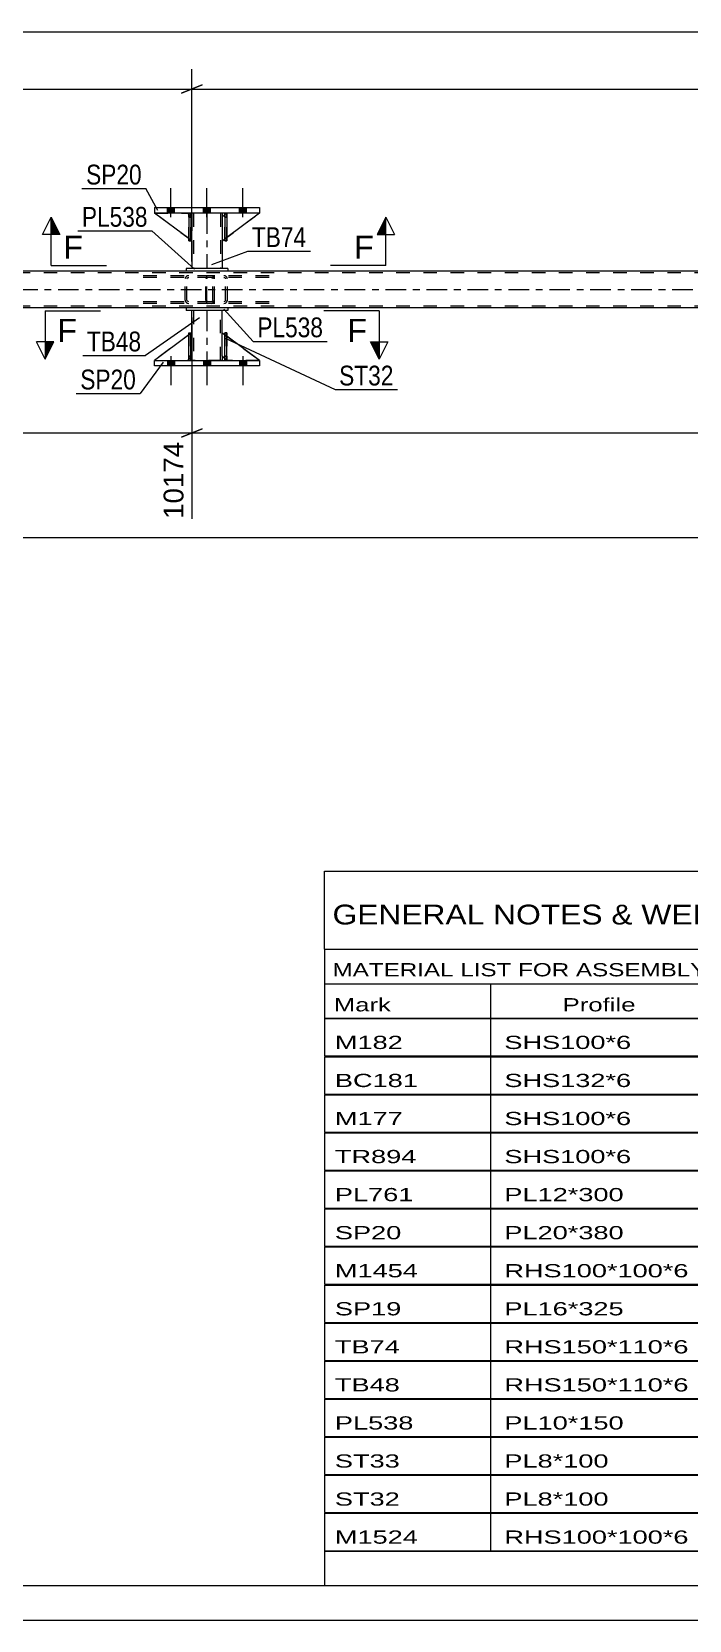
# Model space of a CAD drawing. Header units: millimetres. Extents: x -47 to 794, y -421 to 173.
# Drawn here: x 426.2 to 521.2, y -420.6 to -191 of the extents above; entities that cross this region are included whole.
import ezdxf

# ---------------------------------------------------------------- set-up
doc = ezdxf.new("R2010")
doc.units = ezdxf.units.MM
doc.linetypes.add('DXK_LINE_DOT2', pattern=[3.9198, 1.9599, -1.9599])
doc.linetypes.add('DXK_LINE_DOT3', pattern=[5.9187, 2.979, -0.9799, 0.9799, -0.9799])
doc.styles.add('Arial', font='arial.ttf', dxfattribs={"height": 0.2})
doc.styles.add('Arial Narrow', font='ARIALN.TTF', dxfattribs={"height": 0.2})

# ---------------------------------------------------------------- blocks, each defined once
blk = doc.blocks.new('Unknown-203724041-1113')
at = {"color": 5, "linetype": 'Continuous'}
for p, q in [((-42.49, -415.6), (788.51, -415.6)), ((-47.49, -420.6), (793.51, -420.6))]:
    blk.add_line(p, q, dxfattribs=at)
blk = doc.blocks.new('Part-203724041-5426 - 5261')
at = {"color": 2, "linetype": 'Continuous'}
for p, q in [((454.4, -217.23), (454.08, -217.23)), ((454.08, -217.23), (454.08, -221.23)), ((454.4, -217.23), (454.4, -217.23)), ((454.4, -217.23), (454.4, -221.23)), ((454.4, -221.23), (454.08, -221.23))]:
    blk.add_line(p, q, dxfattribs=at)
at = {"color": 7, "linetype": 'DXK_LINE_DOT2'}
for p, q in [((454.08, -217.23), (454.08, -217.83)), ((454.08, -217.23), (454.08, -217.23)), ((454.4, -217.83), (454.08, -217.83)), ((454.08, -217.83), (454.08, -221.23)), ((454.4, -217.83), (454.4, -217.23)), ((454.4, -217.23), (454.4, -217.23)), ((454.4, -221.23), (454.4, -217.83))]:
    blk.add_line(p, q, dxfattribs=at)
blk = doc.blocks.new('Part-203724041-5307 - 5261')
at = {"color": 7, "linetype": 'DXK_LINE_DOT2'}
for p, q in [((451.39, -226.57), (451.36, -226.75)), ((451.36, -229.79), (451.36, -226.75)), ((451.44, -226.41), (451.39, -226.57)), ((451.53, -226.31), (451.44, -226.41)), ((451.5, -226.75), (451.51, -226.66)), ((451.5, -229.79), (451.5, -226.75)), ((451.51, -226.66), (451.54, -226.58)), ((451.64, -226.27), (451.53, -226.31)), ((451.54, -226.58), (451.58, -226.53)), ((451.58, -226.53), (451.64, -226.51)), ((460.49, -226.27), (451.64, -226.27)), ((460.49, -226.51), (451.64, -226.51)), ((452.63, -226.51), (452.63, -226.27)), ((454.16, -226.31), (453.97, -226.27)), ((453.97, -226.51), (454.07, -226.53)), ((454.07, -226.53), (454.15, -226.58)), ((454.15, -226.58), (454.2, -226.66)), ((454.2, -226.66), (454.22, -226.75)), ((454.22, -229.79), (454.22, -226.75)), ((454.47, -226.75), (454.43, -226.57)), ((454.47, -229.79), (454.47, -226.75)), ((451.36, -229.79), (451.39, -229.97)), ((451.39, -229.97), (451.44, -230.13)), ((451.44, -230.13), (451.53, -230.23)), ((451.51, -229.88), (451.5, -229.79)), ((451.54, -229.96), (451.51, -229.88)), ((451.53, -230.23), (451.64, -230.27)), ((451.58, -230.01), (451.54, -229.96)), ((451.64, -230.03), (451.58, -230.01)), ((460.49, -230.03), (451.64, -230.03)), ((460.49, -230.27), (451.64, -230.27)), ((452.63, -230.27), (452.63, -230.03)), ((454.07, -230.01), (453.97, -230.03)), ((453.97, -230.27), (454.16, -230.23)), ((454.15, -229.96), (454.07, -230.01)), ((454.2, -229.88), (454.15, -229.96)), ((454.22, -229.79), (454.2, -229.88)), ((454.43, -229.97), (454.47, -229.79))]:
    blk.add_line(p, q, dxfattribs=at)
for centre, start, end in [((453.98, -226.77), 23.8494, 68.8059), ((453.98, -229.77), 291.1941, 336.1506)]:
    blk.add_arc(centre, 0.492, start, end, dxfattribs=at)
blk = doc.blocks.new('Part-203724041-5381 - 5261')
at = {"color": 7, "linetype": 'DXK_LINE_DOT2'}
for p, q in [((453.72, -237.91), (453.72, -234.51)), ((453.72, -234.51), (459.12, -238.51)), ((454.32, -238.51), (453.72, -237.91)), ((459.12, -238.51), (454.32, -238.51))]:
    blk.add_line(p, q, dxfattribs=at)
blk = doc.blocks.new('Part-203724041-5424 - 5261')
at = {"color": 2, "linetype": 'Continuous'}
for p, q in [((449.32, -217.23), (449.32, -217.83)), ((453.72, -217.23), (453.72, -217.83)), ((449.32, -221.23), (449.32, -225.23)), ((453.72, -221.23), (453.72, -225.23))]:
    blk.add_line(p, q, dxfattribs=at)
at = {"color": 7, "linetype": 'DXK_LINE_DOT2'}
for p, q in [((453.72, -217.23), (449.32, -217.23)), ((449.32, -217.83), (449.32, -221.23)), ((449.56, -217.23), (449.56, -225.23)), ((453.48, -217.23), (453.48, -225.23)), ((453.72, -217.83), (453.72, -221.23)), ((453.72, -225.23), (449.32, -225.23))]:
    blk.add_line(p, q, dxfattribs=at)
at = {"color": 7, "linetype": 'DXK_LINE_DOT3'}
blk.add_line((451.52, -217.23), (451.52, -225.23), dxfattribs=at)
blk = doc.blocks.new('Part-203724041-5379 - 5261')
at = {"color": 7, "linetype": 'DXK_LINE_DOT2'}
for p, q in [((449.32, -234.51), (443.92, -238.51)), ((449.32, -237.91), (449.32, -234.51)), ((449.32, -234.51), (449.32, -237.91)), ((443.92, -238.51), (448.72, -238.51)), ((448.72, -238.51), (449.32, -237.91)), ((449.32, -237.91), (448.72, -238.51)), ((449.32, -237.91), (449.32, -237.91))]:
    blk.add_line(p, q, dxfattribs=at)
blk = doc.blocks.new('Part-203724041-5321 - 5261')
at = {"color": 2, "linetype": 'Continuous'}
for p, q in [((454.52, -225.23), (448.52, -225.23)), ((448.52, -225.23), (448.52, -225.63)), ((454.52, -225.63), (448.52, -225.63)), ((454.52, -225.23), (454.52, -225.63))]:
    blk.add_line(p, q, dxfattribs=at)
blk = doc.blocks.new('Part-203724041-5326 - 5261')
at = {"color": 2, "linetype": 'Continuous'}
for p, q in [((454.52, -230.91), (448.52, -230.91)), ((448.52, -230.91), (448.52, -231.31)), ((454.52, -231.31), (448.52, -231.31)), ((454.52, -230.91), (454.52, -231.31))]:
    blk.add_line(p, q, dxfattribs=at)
blk = doc.blocks.new('Part-203724041-5458 - 5261')
at = {"color": 2, "linetype": 'Continuous'}
for p, q in [((448.88, -238.51), (448.88, -234.51)), ((448.88, -234.51), (449.2, -234.51)), ((449.2, -238.51), (449.2, -234.51)), ((448.88, -238.51), (448.88, -238.51)), ((449.2, -238.51), (448.88, -238.51))]:
    blk.add_line(p, q, dxfattribs=at)
at = {"color": 7, "linetype": 'DXK_LINE_DOT2'}
for p, q in [((448.88, -234.51), (448.88, -237.91)), ((449.2, -237.91), (449.2, -234.51)), ((448.88, -237.91), (448.88, -238.51)), ((448.88, -237.91), (449.2, -237.91)), ((448.88, -238.51), (448.88, -238.51)), ((448.88, -238.51), (448.88, -238.51)), ((449.2, -238.51), (449.2, -237.91)), ((449.2, -238.51), (449.2, -238.51))]:
    blk.add_line(p, q, dxfattribs=at)
blk = doc.blocks.new('Part-203724041-5403 - 5261')
at = {"color": 2, "linetype": 'Continuous'}
for p, q in [((443.92, -239.31), (443.92, -238.51)), ((443.92, -238.51), (459.12, -238.51)), ((459.12, -238.51), (459.12, -239.31)), ((459.12, -239.31), (443.92, -239.31))]:
    blk.add_line(p, q, dxfattribs=at)
blk = doc.blocks.new('Part-203724041-5344 - 5261')
at = {"color": 7, "linetype": 'DXK_LINE_DOT2'}
for p, q in [((452.12, -226.27), (441.26, -226.27)), ((452.12, -226.51), (441.26, -226.51)), ((448.41, -226.57), (448.37, -226.75)), ((448.37, -229.79), (448.37, -226.75)), ((448.63, -226.75), (448.65, -226.66)), ((448.63, -229.79), (448.63, -226.75)), ((448.65, -226.66), (448.7, -226.58)), ((448.88, -226.27), (448.69, -226.31)), ((448.7, -226.58), (448.78, -226.53)), ((448.78, -226.53), (448.88, -226.51)), ((452.31, -226.31), (452.12, -226.27)), ((452.12, -226.51), (452.21, -226.53)), ((452.21, -226.53), (452.3, -226.58)), ((452.3, -226.58), (452.35, -226.66)), ((452.35, -226.66), (452.37, -226.75)), ((452.37, -229.79), (452.37, -226.75)), ((452.63, -226.75), (452.59, -226.57)), ((452.63, -229.79), (452.63, -226.75)), ((452.12, -230.03), (441.26, -230.03)), ((452.12, -230.27), (441.26, -230.27)), ((448.37, -229.79), (448.41, -229.97)), ((448.65, -229.88), (448.63, -229.79)), ((448.7, -229.96), (448.65, -229.88)), ((448.69, -230.23), (448.88, -230.27)), ((448.78, -230.01), (448.7, -229.96)), ((448.88, -230.03), (448.78, -230.01)), ((452.21, -230.01), (452.12, -230.03)), ((452.12, -230.27), (452.31, -230.23)), ((452.3, -229.96), (452.21, -230.01)), ((452.35, -229.88), (452.3, -229.96)), ((452.37, -229.79), (452.35, -229.88)), ((452.59, -229.97), (452.63, -229.79))]:
    blk.add_line(p, q, dxfattribs=at)
for centre, start, end in [((448.86, -226.77), 110.7583, 155.6801), ((452.14, -226.77), 24.3199, 69.2417), ((448.86, -229.77), 204.3199, 249.2417), ((452.14, -229.77), 290.7583, 335.6801)]:
    blk.add_arc(centre, 0.496, start, end, dxfattribs=at)
blk = doc.blocks.new('Part-203724041-5408 - 5261')
at = {"color": 2, "linetype": 'Continuous'}
for p, q in [((443.92, -216.43), (443.92, -217.23)), ((443.92, -216.43), (459.12, -216.43)), ((459.12, -217.23), (443.92, -217.23)), ((459.12, -216.43), (459.12, -217.23))]:
    blk.add_line(p, q, dxfattribs=at)
blk = doc.blocks.new('Part-203724041-5380 - 5261')
at = {"color": 2, "linetype": 'Continuous'}
for p, q in [((453.72, -237.91), (453.72, -234.51)), ((453.72, -234.51), (454.08, -234.77)), ((459.12, -238.51), (454.4, -235.01)), ((454.08, -238.26), (453.72, -237.91))]:
    blk.add_line(p, q, dxfattribs=at)
at = {"color": 7, "linetype": 'DXK_LINE_DOT2'}
for p, q in [((454.4, -235.01), (454.08, -234.77)), ((454.08, -238.26), (454.32, -238.51)), ((454.32, -238.51), (459.12, -238.51))]:
    blk.add_line(p, q, dxfattribs=at)
blk = doc.blocks.new('Part-203724041-5414 - 5261')
at = {"color": 7, "linetype": 'DXK_LINE_DOT2'}
for p, q in [((449.32, -221.23), (443.92, -217.23)), ((443.92, -217.23), (448.72, -217.23)), ((448.72, -217.23), (449.32, -217.83)), ((449.32, -217.83), (448.72, -217.23)), ((449.32, -217.83), (449.32, -221.23)), ((449.32, -217.83), (449.32, -217.83)), ((449.32, -217.83), (449.32, -221.23))]:
    blk.add_line(p, q, dxfattribs=at)
blk = doc.blocks.new('Part-203724041-5415 - 5261')
at = {"color": 2, "linetype": 'Continuous'}
for p, q in [((454.08, -217.48), (453.72, -217.83)), ((453.72, -217.83), (453.72, -221.23)), ((459.12, -217.23), (454.4, -220.73)), ((453.72, -221.23), (454.08, -220.97))]:
    blk.add_line(p, q, dxfattribs=at)
at = {"color": 7, "linetype": 'DXK_LINE_DOT2'}
for p, q in [((454.32, -217.23), (454.08, -217.48)), ((459.12, -217.23), (454.32, -217.23)), ((459.12, -217.23), (459.12, -217.23)), ((459.12, -217.23), (459.12, -217.23)), ((454.4, -220.73), (454.08, -220.97))]:
    blk.add_line(p, q, dxfattribs=at)
blk = doc.blocks.new('Part-203724041-5416 - 5261')
at = {"color": 7, "linetype": 'DXK_LINE_DOT2'}
for p, q in [((454.32, -217.23), (453.72, -217.83)), ((453.72, -221.23), (459.12, -217.23)), ((453.72, -217.83), (453.72, -221.23)), ((459.12, -217.23), (454.32, -217.23))]:
    blk.add_line(p, q, dxfattribs=at)
blk = doc.blocks.new('Part-203724041-5425 - 5261')
at = {"color": 2, "linetype": 'Continuous'}
for p, q in [((449.2, -217.23), (448.88, -217.23)), ((448.88, -217.23), (448.88, -221.23)), ((449.2, -217.23), (449.2, -217.23)), ((449.2, -217.23), (449.2, -221.23)), ((449.2, -221.23), (448.88, -221.23))]:
    blk.add_line(p, q, dxfattribs=at)
at = {"color": 7, "linetype": 'DXK_LINE_DOT2'}
for p, q in [((448.88, -217.23), (448.88, -217.83)), ((448.88, -217.23), (448.88, -217.23)), ((449.2, -217.83), (448.88, -217.83)), ((448.88, -217.83), (448.88, -221.23)), ((449.2, -217.83), (449.2, -217.23)), ((449.2, -217.23), (449.2, -217.23)), ((449.2, -221.23), (449.2, -217.83))]:
    blk.add_line(p, q, dxfattribs=at)
blk = doc.blocks.new('Part-203724041-5444 - 5261')
at = {"color": 7, "linetype": 'DXK_LINE_DOT2'}
for p, q in [((448.88, -234.51), (449.2, -234.51)), ((448.88, -237.91), (448.88, -234.51)), ((448.88, -234.51), (448.88, -238.51)), ((449.2, -234.51), (449.2, -237.91)), ((449.2, -238.51), (449.2, -234.6)), ((449.2, -237.91), (448.88, -237.91)), ((448.88, -238.51), (448.88, -237.91)), ((449.2, -238.51), (448.88, -238.51)), ((449.2, -237.91), (449.2, -238.51)), ((449.2, -238.51), (449.2, -238.51))]:
    blk.add_line(p, q, dxfattribs=at)
blk = doc.blocks.new('Part-203724041-5445 - 5261')
at = {"color": 7, "linetype": 'DXK_LINE_DOT2'}
for p, q in [((454.4, -234.51), (454.08, -234.51)), ((454.08, -237.91), (454.08, -234.51)), ((454.08, -234.51), (454.08, -238.51)), ((454.4, -234.51), (454.4, -237.91)), ((454.4, -238.51), (454.4, -234.51)), ((454.4, -237.91), (454.08, -237.91)), ((454.08, -238.51), (454.08, -237.91)), ((454.4, -238.51), (454.08, -238.51)), ((454.4, -237.91), (454.4, -238.51)), ((454.4, -238.51), (454.4, -238.51))]:
    blk.add_line(p, q, dxfattribs=at)
blk = doc.blocks.new('Part-203724041-5446 - 5261')
at = {"color": 2, "linetype": 'Continuous'}
for p, q in [((448.88, -234.84), (443.92, -238.51)), ((449.32, -234.51), (449.2, -234.6)), ((449.32, -237.91), (449.32, -234.51)), ((448.88, -238.36), (448.72, -238.51)), ((449.32, -237.91), (449.2, -238.04)), ((449.32, -237.91), (449.32, -237.91))]:
    blk.add_line(p, q, dxfattribs=at)
at = {"color": 7, "linetype": 'DXK_LINE_DOT2'}
for p, q in [((449.2, -234.6), (448.88, -234.84)), ((449.32, -237.91), (449.32, -234.51)), ((443.92, -238.51), (443.92, -238.51)), ((443.92, -238.51), (448.72, -238.51)), ((449.32, -237.91), (448.72, -238.51)), ((449.2, -238.04), (448.88, -238.36))]:
    blk.add_line(p, q, dxfattribs=at)
blk = doc.blocks.new('Part-203724041-5447 - 5261')
at = {"color": 7, "linetype": 'DXK_LINE_DOT2'}
for p, q in [((448.88, -217.83), (448.88, -217.23)), ((448.88, -217.23), (448.88, -217.23)), ((448.88, -217.23), (448.88, -221.23)), ((448.88, -217.23), (449.2, -217.23)), ((448.88, -221.23), (448.88, -217.83)), ((448.88, -217.83), (449.2, -217.83)), ((449.2, -217.23), (449.2, -217.83)), ((449.2, -221.23), (449.2, -217.23)), ((449.2, -217.83), (449.2, -221.23)), ((448.88, -221.23), (449.2, -221.23))]:
    blk.add_line(p, q, dxfattribs=at)
blk = doc.blocks.new('Part-203724041-5448 - 5261')
at = {"color": 7, "linetype": 'DXK_LINE_DOT2'}
for p, q in [((454.08, -217.83), (454.08, -217.23)), ((454.08, -217.23), (454.08, -217.23)), ((454.08, -217.23), (454.08, -221.23)), ((454.08, -217.23), (454.4, -217.23)), ((454.08, -221.23), (454.08, -217.83)), ((454.08, -217.83), (454.4, -217.83)), ((454.4, -217.23), (454.4, -217.83)), ((454.4, -221.23), (454.4, -217.23)), ((454.4, -217.83), (454.4, -221.23)), ((454.08, -221.23), (454.4, -221.23))]:
    blk.add_line(p, q, dxfattribs=at)
blk = doc.blocks.new('Part-203724041-5449 - 5261')
at = {"color": 2, "linetype": 'Continuous'}
for p, q in [((448.88, -220.9), (443.92, -217.23)), ((448.88, -217.38), (448.72, -217.23)), ((449.32, -217.83), (449.2, -217.7)), ((449.32, -217.83), (449.32, -217.83)), ((449.32, -221.23), (449.32, -217.83)), ((449.2, -221.14), (449.32, -221.23)), ((449.32, -221.23), (449.32, -221.23))]:
    blk.add_line(p, q, dxfattribs=at)
at = {"color": 7, "linetype": 'DXK_LINE_DOT2'}
for p, q in [((448.72, -217.23), (443.92, -217.23)), ((443.92, -217.23), (443.92, -217.23)), ((448.72, -217.23), (449.32, -217.83)), ((449.2, -217.7), (448.88, -217.38)), ((449.32, -217.83), (449.32, -221.23)), ((449.2, -221.14), (448.88, -220.9))]:
    blk.add_line(p, q, dxfattribs=at)
blk = doc.blocks.new('Part-203724041-5457 - 5261')
at = {"color": 2, "linetype": 'Continuous'}
for p, q in [((449.32, -234.51), (449.32, -231.31)), ((453.72, -234.51), (453.72, -231.31)), ((449.32, -238.51), (449.32, -237.91)), ((453.72, -237.91), (453.72, -238.51))]:
    blk.add_line(p, q, dxfattribs=at)
at = {"color": 7, "linetype": 'DXK_LINE_DOT2'}
for p, q in [((453.72, -231.31), (449.32, -231.31)), ((449.56, -231.31), (449.56, -238.51)), ((453.48, -238.51), (453.48, -231.31)), ((449.32, -237.91), (449.32, -234.51)), ((453.72, -237.91), (453.72, -234.51)), ((453.72, -238.51), (449.32, -238.51))]:
    blk.add_line(p, q, dxfattribs=at)
at = {"color": 7, "linetype": 'DXK_LINE_DOT3'}
blk.add_line((451.52, -231.31), (451.52, -238.51), dxfattribs=at)
blk = doc.blocks.new('Part-203724041-5459 - 5261')
at = {"color": 2, "linetype": 'Continuous'}
for p, q in [((454.08, -238.51), (454.08, -234.51)), ((454.08, -234.51), (454.4, -234.51)), ((454.4, -238.51), (454.4, -234.51)), ((454.08, -238.51), (454.08, -238.51)), ((454.4, -238.51), (454.08, -238.51))]:
    blk.add_line(p, q, dxfattribs=at)
at = {"color": 7, "linetype": 'DXK_LINE_DOT2'}
for p, q in [((454.08, -234.51), (454.08, -237.91)), ((454.4, -237.91), (454.4, -234.51)), ((454.08, -237.91), (454.08, -238.51)), ((454.08, -237.91), (454.4, -237.91)), ((454.08, -238.51), (454.08, -238.51)), ((454.08, -238.51), (454.08, -238.51)), ((454.4, -238.51), (454.4, -237.91)), ((454.4, -238.51), (454.4, -238.51))]:
    blk.add_line(p, q, dxfattribs=at)
blk = doc.blocks.new('Part-203724041-5494 - 5261')
at = {"color": 2, "linetype": 'Continuous'}
for p, q in [((618.79, -225.63), (57.11, -225.63)), ((448.52, -230.91), (199.11, -230.91)), ((618.79, -230.91), (454.52, -230.91))]:
    blk.add_line(p, q, dxfattribs=at)
at = {"color": 7, "linetype": 'DXK_LINE_DOT2'}
for p, q in [((716.03, -225.87), (57.11, -225.87)), ((716.03, -230.67), (57.11, -230.67)), ((454.52, -230.91), (448.52, -230.91))]:
    blk.add_line(p, q, dxfattribs=at)
at = {"color": 7, "linetype": 'DXK_LINE_DOT3'}
blk.add_line((57.11, -228.27), (716.03, -228.27), dxfattribs=at)
blk = doc.blocks.new('Bolt-203724041-5517 - 5261')
at = {"linetype": 'Continuous'}
for points in [[(445.8, -239.31), (446.84, -239.31), (446.84, -238.51), (445.8, -238.51)], [(445.8, -239.31), (446.84, -239.31), (446.84, -238.51), (445.8, -238.51)], [(445.8, -239.31), (446.84, -239.31), (446.84, -238.51), (445.8, -238.51)], [(451, -239.31), (452.04, -239.31), (452.04, -238.51), (451, -238.51)], [(451, -239.31), (452.04, -239.31), (452.04, -238.51), (451, -238.51)], [(456.2, -239.31), (457.24, -239.31), (457.24, -238.51), (456.2, -238.51)], [(456.2, -239.31), (457.24, -239.31), (457.24, -238.51), (456.2, -238.51)], [(456.2, -239.31), (457.24, -239.31), (457.24, -238.51), (456.2, -238.51)]]:
    blk.add_hatch(color=1, dxfattribs=at).paths.add_polyline_path(points)
at = {"color": 1, "linetype": 'Continuous'}
for p, q in [((445.8, -238.51), (445.8, -239.31)), ((445.8, -238.51), (445.8, -239.31)), ((445.8, -238.51), (445.8, -239.31)), ((446.32, -237.91), (446.32, -242.11)), ((446.32, -237.91), (446.32, -242.11)), ((446.32, -237.91), (446.32, -242.11)), ((446.84, -238.51), (446.84, -239.31)), ((446.84, -238.51), (446.84, -239.31)), ((446.84, -238.51), (446.84, -239.31)), ((451, -238.51), (451, -239.31)), ((451, -238.51), (451, -239.31)), ((451.52, -237.91), (451.52, -242.11)), ((451.52, -237.91), (451.52, -242.11)), ((452.04, -238.51), (452.04, -239.31)), ((452.04, -238.51), (452.04, -239.31)), ((456.2, -238.51), (456.2, -239.31)), ((456.2, -238.51), (456.2, -239.31)), ((456.2, -238.51), (456.2, -239.31)), ((456.72, -237.91), (456.72, -242.11)), ((456.72, -237.91), (456.72, -242.11)), ((456.72, -237.91), (456.72, -242.11)), ((457.24, -238.51), (457.24, -239.31)), ((457.24, -238.51), (457.24, -239.31)), ((457.24, -238.51), (457.24, -239.31))]:
    blk.add_line(p, q, dxfattribs=at)
blk = doc.blocks.new('Bolt-203724041-5518 - 5261')
at = {"linetype": 'Continuous'}
for points in [[(446.84, -216.43), (445.8, -216.43), (445.8, -217.23), (446.84, -217.23)], [(446.84, -216.43), (445.8, -216.43), (445.8, -217.23), (446.84, -217.23)], [(446.84, -216.43), (445.8, -216.43), (445.8, -217.23), (446.84, -217.23)], [(452.04, -216.43), (451, -216.43), (451, -217.23), (452.04, -217.23)], [(452.04, -216.43), (451, -216.43), (451, -217.23), (452.04, -217.23)], [(457.24, -216.43), (456.2, -216.43), (456.2, -217.23), (457.24, -217.23)], [(457.24, -216.43), (456.2, -216.43), (456.2, -217.23), (457.24, -217.23)], [(457.24, -216.43), (456.2, -216.43), (456.2, -217.23), (457.24, -217.23)]]:
    blk.add_hatch(color=1, dxfattribs=at).paths.add_polyline_path(points)
at = {"color": 1, "linetype": 'Continuous'}
for p, q in [((446.32, -217.83), (446.32, -213.63)), ((446.32, -217.83), (446.32, -213.63)), ((446.32, -217.83), (446.32, -213.63)), ((451.52, -217.83), (451.52, -213.63)), ((451.52, -217.83), (451.52, -213.63)), ((456.72, -217.83), (456.72, -213.63)), ((456.72, -217.83), (456.72, -213.63)), ((456.72, -217.83), (456.72, -213.63)), ((445.8, -217.23), (445.8, -216.43)), ((445.8, -217.23), (445.8, -216.43)), ((445.8, -217.23), (445.8, -216.43)), ((446.84, -217.23), (446.84, -216.43)), ((446.84, -217.23), (446.84, -216.43)), ((446.84, -217.23), (446.84, -216.43)), ((451, -217.23), (451, -216.43)), ((451, -217.23), (451, -216.43)), ((452.04, -217.23), (452.04, -216.43)), ((452.04, -217.23), (452.04, -216.43)), ((456.2, -217.23), (456.2, -216.43)), ((456.2, -217.23), (456.2, -216.43)), ((456.2, -217.23), (456.2, -216.43)), ((457.24, -217.23), (457.24, -216.43)), ((457.24, -217.23), (457.24, -216.43)), ((457.24, -217.23), (457.24, -216.43))]:
    blk.add_line(p, q, dxfattribs=at)
blk = doc.blocks.new('StraightDimension-203724041-5595 - 5261')
at = {"color": 7, "linetype": 'Continuous'}
for p, q in [((449.32, -224.23), (449.32, -196.44)), ((619.59, -224.23), (619.59, -196.44)), ((450.82, -198.69), (447.82, -199.89)), ((449.32, -199.29), (619.59, -199.29)), ((618.09, -199.89), (621.09, -198.69))]:
    blk.add_line(p, q, dxfattribs=at)
at = {"color": 0}
blk.add_wipeout([(539.5, -198.54), (539.5, -194.34), (529.41, -194.34), (529.41, -198.54)], dxfattribs=at)
at = {"color": 3, "style": 'Arial'}
blk.add_text('4257', height=2.865, dxfattribs=at).set_placement((530.01, -197.94))
blk = doc.blocks.new('StraightDimension-203724041-5605 - 5261')
at = {"color": 7, "linetype": 'Continuous'}
for p, q in [((449.32, -224.23), (449.32, -196.44)), ((193.91, -199.29), (449.32, -199.29)), ((447.82, -199.89), (450.82, -198.69))]:
    blk.add_line(p, q, dxfattribs=at)
blk = doc.blocks.new('StraightDimension-203724041-5642 - 5261')
at = {"color": 7, "linetype": 'Continuous'}
for p, q in [((449.32, -232.31), (449.32, -261.42)), ((619.59, -232.31), (619.59, -261.42)), ((450.82, -248.4), (447.82, -249.6)), ((449.32, -249), (619.59, -249)), ((618.09, -249.6), (621.09, -248.4))]:
    blk.add_line(p, q, dxfattribs=at)
at = {"color": 0}
blk.add_wipeout([(539.5, -248.25), (539.5, -244.05), (529.41, -244.05), (529.41, -248.25)], dxfattribs=at)
at = {"color": 0, "linetype": 'Continuous'}
blk.add_wipeout([(618.99, -249.7), (614.79, -249.7), (614.79, -262.02), (618.99, -262.02)], dxfattribs=at)
at = {"color": 3, "style": 'Arial'}
blk.add_text('4257', height=2.865, dxfattribs=at).set_placement((530.01, -247.65))
at = {"color": 3, "linetype": 'Continuous', "style": 'Arial'}
blk.add_text('14431', height=2.865, rotation=90.0002, dxfattribs=at).set_placement((618.39, -261.42))
blk = doc.blocks.new('StraightDimension-203724041-5652 - 5261')
at = {"color": 7, "linetype": 'Continuous'}
for p, q in [((449.32, -232.31), (449.32, -261.42)), ((193.91, -249), (449.32, -249)), ((447.82, -249.6), (450.82, -248.4))]:
    blk.add_line(p, q, dxfattribs=at)
at = {"color": 0, "linetype": 'Continuous'}
blk.add_wipeout([(448.72, -249.7), (444.52, -249.7), (444.52, -262.02), (448.72, -262.02)], dxfattribs=at)
at = {"color": 3, "linetype": 'Continuous', "style": 'Arial'}
blk.add_text('10174', height=2.865, rotation=90.0002, dxfattribs=at).set_placement((448.12, -261.42))
blk = doc.blocks.new('StraightDimension-203724041-5733 - 5261')
at = {"color": 7, "linetype": 'Continuous'}
blk.add_line((48.49, -264.1), (725.29, -264.1), dxfattribs=at)
blk = doc.blocks.new('StraightDimension-203724041-9757 - 5261')
at = {"color": 7, "linetype": 'Continuous'}
blk.add_line((48.49, -191.02), (724.65, -191.02), dxfattribs=at)
blk = doc.blocks.new('Unknown-203724041-12050')
at = {"color": 7, "linetype": 'Continuous'}
for p, q in [((468.51, -312.35), (628.51, -312.35)), ((468.51, -323.6), (468.51, -312.35)), ((628.51, -312.35), (628.51, -323.6)), ((468.51, -323.6), (628.51, -323.6)), ((468.51, -323.6), (468.51, -328.6)), ((628.51, -323.6), (628.51, -328.6)), ((468.51, -328.6), (628.51, -328.6)), ((468.51, -328.6), (468.51, -333.6)), ((492.51, -328.6), (492.51, -333.6)), ((528.01, -328.6), (528.01, -333.6)), ((554.01, -328.6), (554.01, -333.6)), ((567.01, -328.6), (567.01, -333.6)), ((584.51, -328.6), (584.51, -333.6)), ((606.51, -328.6), (606.51, -333.6)), ((628.51, -328.6), (628.51, -333.6)), ((468.51, -333.6), (628.51, -333.6)), ((468.51, -333.65), (468.51, -339.05)), ((468.51, -333.65), (628.51, -333.65)), ((492.51, -333.6), (492.51, -339.1)), ((528.01, -333.6), (528.01, -339.1)), ((554.01, -333.6), (554.01, -339.1)), ((567.01, -333.6), (567.01, -339.1)), ((584.51, -333.6), (584.51, -339.1)), ((606.51, -333.6), (606.51, -339.1)), ((628.51, -333.65), (628.51, -339.05)), ((468.51, -339.05), (628.51, -339.05)), ((468.51, -339.15), (468.51, -344.55)), ((468.51, -339.15), (628.51, -339.15)), ((492.51, -339.1), (492.51, -344.6)), ((528.01, -339.1), (528.01, -344.6)), ((554.01, -339.1), (554.01, -344.6)), ((567.01, -339.1), (567.01, -344.6)), ((584.51, -339.1), (584.51, -344.6)), ((606.51, -339.1), (606.51, -344.6)), ((628.51, -339.15), (628.51, -344.55)), ((468.51, -344.55), (628.51, -344.55)), ((468.51, -344.65), (468.51, -350.05)), ((468.51, -344.65), (628.51, -344.65)), ((492.51, -344.6), (492.51, -350.1)), ((528.01, -344.6), (528.01, -350.1)), ((554.01, -344.6), (554.01, -350.1)), ((567.01, -344.6), (567.01, -350.1)), ((584.51, -344.6), (584.51, -350.1)), ((606.51, -344.6), (606.51, -350.1)), ((628.51, -344.65), (628.51, -350.05)), ((468.51, -350.05), (628.51, -350.05)), ((468.51, -350.15), (468.51, -355.55)), ((468.51, -350.15), (628.51, -350.15)), ((492.51, -350.1), (492.51, -355.6)), ((528.01, -350.1), (528.01, -355.6)), ((554.01, -350.1), (554.01, -355.6)), ((567.01, -350.1), (567.01, -355.6)), ((584.51, -350.1), (584.51, -355.6)), ((606.51, -350.1), (606.51, -355.6)), ((628.51, -350.15), (628.51, -355.55)), ((468.51, -355.55), (628.51, -355.55)), ((468.51, -355.65), (468.51, -361.05)), ((468.51, -355.65), (628.51, -355.65)), ((492.51, -355.6), (492.51, -361.1)), ((528.01, -355.6), (528.01, -361.1)), ((554.01, -355.6), (554.01, -361.1)), ((567.01, -355.6), (567.01, -361.1)), ((584.51, -355.6), (584.51, -361.1)), ((606.51, -355.6), (606.51, -361.1)), ((628.51, -355.65), (628.51, -361.05)), ((468.51, -361.05), (628.51, -361.05)), ((468.51, -361.15), (468.51, -366.55)), ((468.51, -361.15), (628.51, -361.15)), ((492.51, -361.1), (492.51, -366.6)), ((528.01, -361.1), (528.01, -366.6)), ((554.01, -361.1), (554.01, -366.6)), ((567.01, -361.1), (567.01, -366.6)), ((584.51, -361.1), (584.51, -366.6)), ((606.51, -361.1), (606.51, -366.6)), ((628.51, -361.15), (628.51, -366.55)), ((468.51, -366.55), (628.51, -366.55)), ((468.51, -366.65), (468.51, -372.05)), ((468.51, -366.65), (628.51, -366.65)), ((492.51, -366.6), (492.51, -372.1)), ((528.01, -366.6), (528.01, -372.1)), ((554.01, -366.6), (554.01, -372.1)), ((567.01, -366.6), (567.01, -372.1)), ((584.51, -366.6), (584.51, -372.1)), ((606.51, -366.6), (606.51, -372.1)), ((628.51, -366.65), (628.51, -372.05)), ((468.51, -372.05), (628.51, -372.05)), ((468.51, -372.15), (468.51, -377.55)), ((468.51, -372.15), (628.51, -372.15)), ((492.51, -372.1), (492.51, -377.6)), ((528.01, -372.1), (528.01, -377.6)), ((554.01, -372.1), (554.01, -377.6)), ((567.01, -372.1), (567.01, -377.6)), ((584.51, -372.1), (584.51, -377.6)), ((606.51, -372.1), (606.51, -377.6)), ((628.51, -372.15), (628.51, -377.55)), ((468.51, -377.55), (628.51, -377.55)), ((468.51, -377.65), (468.51, -383.05)), ((468.51, -377.65), (628.51, -377.65)), ((492.51, -377.6), (492.51, -383.1)), ((528.01, -377.6), (528.01, -383.1)), ((554.01, -377.6), (554.01, -383.1)), ((567.01, -377.6), (567.01, -383.1)), ((584.51, -377.6), (584.51, -383.1)), ((606.51, -377.6), (606.51, -383.1)), ((628.51, -377.65), (628.51, -383.05)), ((468.51, -383.05), (628.51, -383.05)), ((468.51, -383.15), (468.51, -388.55)), ((468.51, -383.15), (628.51, -383.15)), ((492.51, -383.1), (492.51, -388.6)), ((528.01, -383.1), (528.01, -388.6)), ((554.01, -383.1), (554.01, -388.6)), ((567.01, -383.1), (567.01, -388.6)), ((584.51, -383.1), (584.51, -388.6)), ((606.51, -383.1), (606.51, -388.6)), ((628.51, -383.15), (628.51, -388.55)), ((468.51, -388.55), (628.51, -388.55)), ((468.51, -388.65), (468.51, -394.05)), ((468.51, -388.65), (628.51, -388.65)), ((492.51, -388.6), (492.51, -394.1)), ((528.01, -388.6), (528.01, -394.1)), ((554.01, -388.6), (554.01, -394.1)), ((567.01, -388.6), (567.01, -394.1)), ((584.51, -388.6), (584.51, -394.1)), ((606.51, -388.6), (606.51, -394.1)), ((628.51, -388.65), (628.51, -394.05)), ((468.51, -394.05), (628.51, -394.05)), ((468.51, -394.15), (468.51, -399.55)), ((468.51, -394.15), (628.51, -394.15)), ((492.51, -394.1), (492.51, -399.6)), ((528.01, -394.1), (528.01, -399.6)), ((554.01, -394.1), (554.01, -399.6)), ((567.01, -394.1), (567.01, -399.6)), ((584.51, -394.1), (584.51, -399.6)), ((606.51, -394.1), (606.51, -399.6)), ((628.51, -394.15), (628.51, -399.55)), ((468.51, -399.55), (628.51, -399.55)), ((468.51, -399.65), (468.51, -405.05)), ((468.51, -399.65), (628.51, -399.65)), ((492.51, -399.6), (492.51, -405.1)), ((528.01, -399.6), (528.01, -405.1)), ((554.01, -399.6), (554.01, -405.1)), ((567.01, -399.6), (567.01, -405.1)), ((584.51, -399.6), (584.51, -405.1)), ((606.51, -399.6), (606.51, -405.1)), ((628.51, -399.65), (628.51, -405.05)), ((468.51, -405.05), (628.51, -405.05)), ((468.51, -405.15), (468.51, -410.55)), ((468.51, -405.15), (628.51, -405.15)), ((492.51, -405.1), (492.51, -410.6)), ((528.01, -405.1), (528.01, -410.6)), ((554.01, -405.1), (554.01, -410.6)), ((567.01, -405.1), (567.01, -410.6)), ((584.51, -405.1), (584.51, -410.6)), ((606.51, -405.1), (606.51, -410.6)), ((628.51, -405.15), (628.51, -410.55)), ((468.51, -410.55), (628.51, -410.55)), ((468.51, -410.6), (628.51, -410.6)), ((468.51, -410.6), (468.51, -415.6)), ((584.51, -410.6), (584.51, -415.6)), ((606.51, -410.6), (606.51, -415.6)), ((628.51, -410.6), (628.51, -415.6)), ((468.51, -415.6), (628.51, -415.6))]:
    blk.add_line(p, q, dxfattribs=at)
at = {"color": 7, "style": 'Arial Narrow'}
for s, height, width, p in [('GENERAL NOTES & WELD DETAILS :', 2.8633, 1.4, (469.67, -320.04)), ('REFER TYP DRAWING TYP-01', 1.9089, 1.6, (553.21, -319.94)), ("MATERIAL LIST FOR ASSEMBLY MK'D", 1.9089, 1.6, (469.67, -327.54)), ('TR894', 1.909, 1.794707, (562.41, -327.63)), ('4', 1.91, 1.794707, (590.59, -327.54)), ('No. Required', 1.9089, 1.6, (599.93, -327.54)), ('Mark', 1.909, 1.7, (469.85, -332.6)), ('Profile', 1.909, 1.7, (502.93, -332.6)), ('Material', 1.909, 1.7, (533.05, -332.54)), ('Length', 1.909, 1.7, (568.51, -332.54)), ('Weight', 1.909, 1.7, (610.51, -332.54)), ('No.', 1.909, 1.7, (558.01, -332.54)), ('Area', 1.909, 1.7, (591.01, -332.54))]:
    blk.add_text(s, height=height, dxfattribs=dict(at, width=width)).set_placement(p)
at = {"color": 7, "linetype": 'Continuous', "style": 'Arial Narrow'}
for s, height, width, p in [('M182', 1.909, 1.794707, (470.01, -338.04)), ('SHS100*6', 1.909, 1.794707, (494.51, -338.04)), ('E350', 1.909, 1.794707, (534.25, -338.04)), ('8', 1.91, 1.794707, (558.37, -338.04)), ('3261', 1.909, 1.794707, (571.1, -338.04)), ('1.3', 1.909, 1.794707, (594.83, -338.04)), ('456.9', 1.909, 1.794707, (611.47, -338.04)), ('BC181', 1.909, 1.794707, (470.01, -343.54)), ('SHS132*6', 1.909, 1.794707, (494.51, -343.54)), ('E350', 1.909, 1.794707, (534.25, -343.54)), ('1', 1.91, 1.794707, (558.37, -343.54)), ('18326', 1.909, 1.794707, (568.91, -343.54)), ('9.7', 1.909, 1.794707, (594.83, -343.54)), ('435.0', 1.909, 1.794707, (611.47, -343.54)), ('M177', 1.909, 1.794707, (470.01, -349.04)), ('SHS100*6', 1.909, 1.794707, (494.51, -349.04)), ('E350', 1.909, 1.794707, (534.25, -349.04)), ('7', 1.91, 1.794707, (558.37, -349.04)), ('3167', 1.909, 1.794707, (571.1, -349.04)), ('1.2', 1.909, 1.794707, (594.83, -349.04)), ('383.7', 1.909, 1.794707, (611.47, -349.04)), ('TR894', 1.909, 1.794707, (470.01, -354.54)), ('SHS100*6', 1.909, 1.794707, (494.51, -354.54)), ('E350', 1.909, 1.794707, (534.25, -354.54)), ('1', 1.91, 1.794707, (558.37, -354.54)), ('18017', 1.909, 1.794707, (568.91, -354.54)), ('7.2', 1.909, 1.794707, (594.83, -354.54)), ('319.1', 1.909, 1.794707, (611.47, -354.54)), ('PL761', 1.909, 1.794707, (470.01, -360.04)), ('PL12*300', 1.909, 1.794707, (494.51, -360.04)), ('E350', 1.909, 1.794707, (534.25, -360.04)), ('18', 1.909, 1.794707, (557.28, -360.04)), ('310', 1.909, 1.794707, (573.28, -360.04)), ('0.2', 1.909, 1.794707, (594.83, -360.04)), ('157.7', 1.909, 1.794707, (611.47, -360.04)), ('SP20', 1.909, 1.794707, (470.01, -365.54)), ('PL20*380', 1.909, 1.794707, (494.51, -365.54)), ('E350', 1.909, 1.794707, (534.25, -365.54)), ('6', 1.91, 1.794707, (558.37, -365.54)), ('380', 1.909, 1.794707, (573.28, -365.54)), ('0.3', 1.909, 1.794707, (594.83, -365.54)), ('136.0', 1.909, 1.794707, (611.47, -365.54)), ('M1454', 1.909, 1.794707, (470.01, -371.04)), ('RHS100*100*6', 1.9089, 1.794707, (494.51, -371.04)), ('E350', 1.909, 1.794707, (534.25, -371.04)), ('18', 1.909, 1.794707, (557.28, -371.04)), ('366', 1.909, 1.794707, (573.28, -371.04)), ('0.1', 1.909, 1.794707, (594.83, -371.04)), ('116.7', 1.909, 1.794707, (611.47, -371.04)), ('SP19', 1.909, 1.794707, (470.01, -376.54)), ('PL16*325', 1.909, 1.794707, (494.51, -376.54)), ('E350', 1.909, 1.794707, (534.25, -376.54)), ('4', 1.91, 1.794707, (558.37, -376.54)), ('325', 1.909, 1.794707, (573.28, -376.54)), ('0.2', 1.909, 1.794707, (594.83, -376.54)), ('53.1', 1.909, 1.794707, (613.66, -376.54)), ('TB74', 1.909, 1.794707, (470.01, -382.04)), ('RHS150*110*6', 1.9089, 1.794707, (494.51, -382.04)), ('E350', 1.909, 1.794707, (534.25, -382.04)), ('3', 1.91, 1.794707, (558.37, -382.04)), ('200', 1.909, 1.794707, (573.28, -382.04)), ('0.1', 1.909, 1.794707, (594.83, -382.04)), ('14.0', 1.909, 1.794707, (613.66, -382.04)), ('TB48', 1.909, 1.794707, (470.01, -387.54)), ('RHS150*110*6', 1.9089, 1.794707, (494.51, -387.54)), ('E350', 1.909, 1.794707, (534.25, -387.54)), ('3', 1.91, 1.794707, (558.37, -387.54)), ('180', 1.909, 1.794707, (573.28, -387.54)), ('0.1', 1.909, 1.794707, (594.83, -387.54)), ('12.6', 1.909, 1.794707, (613.66, -387.54)), ('PL538', 1.909, 1.794707, (470.01, -393.04)), ('PL10*150', 1.909, 1.794707, (494.51, -393.04)), ('E350', 1.909, 1.794707, (534.25, -393.04)), ('6', 1.91, 1.794707, (558.37, -393.04)), ('170', 1.909, 1.794707, (573.28, -393.04)), ('0.1', 1.909, 1.794707, (594.83, -393.04)), ('12.0', 1.909, 1.794707, (613.66, -393.04)), ('ST33', 1.909, 1.794707, (470.01, -398.54)), ('PL8*100', 1.909, 1.794707, (494.51, -398.54)), ('E350', 1.909, 1.794707, (534.25, -398.54)), ('24', 1.909, 1.794707, (557.28, -398.54)), ('135', 1.909, 1.794707, (573.28, -398.54)), ('0.0', 1.909, 1.794707, (594.83, -398.54)), ('10.0', 1.909, 1.794707, (613.66, -398.54)), ('ST32', 1.909, 1.794707, (470.01, -404.04)), ('PL8*100', 1.909, 1.794707, (494.51, -404.04)), ('E350', 1.909, 1.794707, (534.25, -404.04)), ('24', 1.909, 1.794707, (557.28, -404.04)), ('121', 1.909, 1.794707, (573.28, -404.04)), ('0.0', 1.909, 1.794707, (594.83, -404.04)), ('8.9', 1.909, 1.794707, (615.84, -404.04)), ('M1524', 1.909, 1.794707, (470.01, -409.54)), ('RHS100*100*6', 1.9089, 1.794707, (494.51, -409.54)), ('E350', 1.909, 1.794707, (534.25, -409.54)), ('1', 1.91, 1.794707, (558.37, -409.54)), ('390', 1.909, 1.794707, (573.28, -409.54)), ('0.2', 1.909, 1.794707, (594.83, -409.54)), ('6.9', 1.909, 1.794707, (615.84, -409.54)), ('Total', 1.909, 1.7, (570.85, -414.1)), ('46.9', 1.909, 1.794707, (592.16, -414.1)), ('2122.7', 1.909, 1.794707, (609.28, -414.1))]:
    blk.add_text(s, height=height, dxfattribs=dict(at, width=width)).set_placement(p)
blk = doc.blocks.new('Mark-203724041-5317 - 5261')
at = {"color": 0}
blk.add_wipeout([(442.94, -219.2), (442.94, -216.2), (433.44, -216.2), (433.44, -219.2)], dxfattribs=at)
blk.add_wipeout([(442.94, -219.2), (442.94, -216.2), (433.44, -216.2), (433.44, -219.2)], dxfattribs=at)
at = {"color": 30, "linetype": 'Continuous'}
for p in [(432.84, -219.8), (449.73, -225.32)]:
    blk.add_line(p, (443.54, -219.8), dxfattribs=at)
at = {"color": 3, "style": 'Arial Narrow'}
blk.add_text('PL538', height=2.863, dxfattribs=at).set_placement((433.44, -219.2))
blk = doc.blocks.new('Mark-203724041-5322 - 5261')
at = {"color": 0}
blk.add_wipeout([(468.3, -235.17), (468.3, -232.17), (458.8, -232.17), (458.8, -235.17)], dxfattribs=at)
blk.add_wipeout([(468.3, -235.17), (468.3, -232.17), (458.8, -232.17), (458.8, -235.17)], dxfattribs=at)
at = {"color": 30, "linetype": 'Continuous'}
for p, q in [((453.97, -231.09), (458.2, -235.77)), ((458.2, -235.77), (468.9, -235.77))]:
    blk.add_line(p, q, dxfattribs=at)
at = {"color": 3, "style": 'Arial Narrow'}
blk.add_text('PL538', height=2.863, dxfattribs=at).set_placement((458.8, -235.17))
blk = doc.blocks.new('Mark-203724041-5404 - 5261')
at = {"color": 0}
blk.add_wipeout([(442.09, -213.09), (442.09, -210.09), (434.05, -210.09), (434.05, -213.09)], dxfattribs=at)
blk.add_wipeout([(442.09, -213.09), (442.09, -210.09), (434.05, -210.09), (434.05, -213.09)], dxfattribs=at)
at = {"color": 30, "linetype": 'Continuous'}
for p in [(433.45, -213.69), (444.43, -216.83)]:
    blk.add_line(p, (442.69, -213.69), dxfattribs=at)
at = {"color": 3, "style": 'Arial Narrow'}
blk.add_text('SP20', height=2.863, dxfattribs=at).set_placement((434.05, -213.09))
blk = doc.blocks.new('Mark-203724041-9702 - 5261')
at = {"color": 0}
blk.add_wipeout([(478.48, -242.14), (478.48, -239.14), (470.63, -239.14), (470.63, -242.14)], dxfattribs=at)
blk.add_wipeout([(478.48, -242.14), (478.48, -239.14), (470.63, -239.14), (470.63, -242.14)], dxfattribs=at)
at = {"color": 30, "linetype": 'Continuous'}
for p, q in [((454.15, -235.32), (470.03, -242.74)), ((470.03, -242.74), (479.08, -242.74))]:
    blk.add_line(p, q, dxfattribs=at)
at = {"color": 3, "style": 'Arial Narrow'}
blk.add_text('ST32', height=2.863, dxfattribs=at).set_placement((470.63, -242.14))
blk = doc.blocks.new('Mark-203724041-5399 - 5261')
at = {"color": 0}
blk.add_wipeout([(441.25, -242.71), (441.25, -239.71), (433.21, -239.71), (433.21, -242.71)], dxfattribs=at)
blk.add_wipeout([(441.25, -242.71), (441.25, -239.71), (433.21, -239.71), (433.21, -242.71)], dxfattribs=at)
at = {"color": 30, "linetype": 'Continuous'}
for p in [(445.18, -238.78), (432.61, -243.31)]:
    blk.add_line(p, (441.85, -243.31), dxfattribs=at)
at = {"color": 3, "style": 'Arial Narrow'}
blk.add_text('SP20', height=2.863, dxfattribs=at).set_placement((433.21, -242.71))
blk = doc.blocks.new('Mark-203724041-5420 - 5261')
at = {"color": 0}
blk.add_wipeout([(465.87, -222.13), (465.87, -219.13), (458.01, -219.13), (458.01, -222.13)], dxfattribs=at)
blk.add_wipeout([(465.87, -222.13), (465.87, -219.13), (458.01, -219.13), (458.01, -222.13)], dxfattribs=at)
at = {"color": 30, "linetype": 'Continuous'}
for p, q in [((452.24, -224.67), (457.41, -222.73)), ((457.41, -222.73), (466.47, -222.73))]:
    blk.add_line(p, q, dxfattribs=at)
at = {"color": 3, "style": 'Arial Narrow'}
blk.add_text('TB74', height=2.863, dxfattribs=at).set_placement((458.01, -222.13))
blk = doc.blocks.new('Mark-203724041-5453 - 5261')
at = {"color": 0}
blk.add_wipeout([(442.02, -237.21), (442.02, -234.21), (434.16, -234.21), (434.16, -237.21)], dxfattribs=at)
blk.add_wipeout([(442.02, -237.21), (442.02, -234.21), (434.16, -234.21), (434.16, -237.21)], dxfattribs=at)
at = {"color": 30, "linetype": 'Continuous'}
for p in [(450.44, -232.37), (433.56, -237.81)]:
    blk.add_line(p, (442.62, -237.81), dxfattribs=at)
at = {"color": 3, "style": 'Arial Narrow'}
blk.add_text('TB48', height=2.863, dxfattribs=at).set_placement((434.16, -237.21))
blk = doc.blocks.new('SectionMark-203724041-5747 - 5261')
at = {"color": 6, "linetype": 'Continuous'}
for p, q in [((428.12, -231.35), (428.12, -238.35)), ((476.4, -231.35), (476.4, -238.35)), ((428.12, -238.35), (426.87, -235.85)), ((477.65, -235.85), (476.4, -238.35))]:
    blk.add_line(p, q, dxfattribs=at)
at = {"color": 0, "linetype": 'Continuous'}
for points in [[(432.72, -235.85), (432.72, -232.35), (429.87, -232.35), (429.87, -235.85)], [(474.65, -235.85), (474.65, -232.35), (471.8, -232.35), (471.8, -235.85)]]:
    blk.add_wipeout(points, dxfattribs=at)
at = {"linetype": 'Continuous'}
for points in [[(428.12, -235.85), (429.37, -235.85), (428.12, -238.35)], [(475.15, -235.85), (476.4, -235.85), (476.4, -238.35)]]:
    blk.add_hatch(color=6, dxfattribs=at).paths.add_polyline_path(points)
at = {"color": 6, "linetype": 'Continuous'}
for p, q in [((428.12, -231.35), (436.12, -231.35)), ((476.4, -231.35), (468.4, -231.35)), ((429.37, -235.85), (426.87, -235.85)), ((428.12, -238.35), (429.37, -235.85)), ((475.15, -235.85), (477.65, -235.85)), ((476.4, -238.35), (475.15, -235.85))]:
    blk.add_line(p, q, dxfattribs=at)
at = {"color": 3, "linetype": 'Continuous', "style": 'Arial'}
for p in [(429.87, -235.85), (471.8, -235.85)]:
    blk.add_text('F', height=3.34, dxfattribs=at).set_placement(p)
blk = doc.blocks.new('SectionMark-203724041-5749 - 5261')
at = {"color": 6, "linetype": 'Continuous'}
for p, q in [((427.74, -220.32), (428.99, -217.82)), ((428.99, -224.82), (428.99, -217.82)), ((477.39, -224.82), (477.39, -217.82)), ((477.39, -217.82), (478.64, -220.32))]:
    blk.add_line(p, q, dxfattribs=at)
at = {"color": 0, "linetype": 'Continuous'}
for points in [[(433.59, -223.82), (433.59, -220.32), (430.74, -220.32), (430.74, -223.82)], [(475.64, -223.82), (475.64, -220.32), (472.79, -220.32), (472.79, -223.82)]]:
    blk.add_wipeout(points, dxfattribs=at)
at = {"linetype": 'Continuous'}
for points in [[(430.24, -220.32), (428.99, -220.32), (428.99, -217.82)], [(477.39, -220.32), (476.14, -220.32), (477.39, -217.82)]]:
    blk.add_hatch(color=6, dxfattribs=at).paths.add_polyline_path(points)
at = {"color": 6, "linetype": 'Continuous'}
for p, q in [((428.99, -217.82), (430.24, -220.32)), ((477.39, -217.82), (476.14, -220.32)), ((430.24, -220.32), (427.74, -220.32)), ((476.14, -220.32), (478.64, -220.32)), ((428.99, -224.82), (436.99, -224.82)), ((477.39, -224.82), (469.39, -224.82))]:
    blk.add_line(p, q, dxfattribs=at)
at = {"color": 3, "linetype": 'Continuous', "style": 'Arial'}
for p in [(430.74, -223.82), (472.79, -223.82)]:
    blk.add_text('F', height=3.34, dxfattribs=at).set_placement(p)

msp = doc.modelspace()

# ---------------------------------------------------------------- block references
for name in ['Unknown-203724041-1113', 'Bolt-203724041-5518 - 5261', 'Part-203724041-5408 - 5261', 'Part-203724041-5414 - 5261', 'Part-203724041-5449 - 5261', 'Part-203724041-5425 - 5261', 'Part-203724041-5447 - 5261', 'Part-203724041-5424 - 5261', 'Part-203724041-5415 - 5261', 'Part-203724041-5416 - 5261', 'Part-203724041-5426 - 5261', 'Part-203724041-5448 - 5261', 'Part-203724041-5494 - 5261', 'Part-203724041-5344 - 5261', 'Part-203724041-5321 - 5261', 'Part-203724041-5307 - 5261', 'Part-203724041-5326 - 5261', 'Part-203724041-5457 - 5261', 'Part-203724041-5379 - 5261', 'Part-203724041-5446 - 5261', 'Part-203724041-5458 - 5261', 'Part-203724041-5444 - 5261', 'Part-203724041-5381 - 5261', 'Part-203724041-5380 - 5261', 'Part-203724041-5445 - 5261', 'Part-203724041-5459 - 5261', 'Part-203724041-5403 - 5261', 'Bolt-203724041-5517 - 5261', 'Unknown-203724041-12050']:
    msp.add_blockref(name, (0, 0))

# ---------------------------------------------------------------- next in the draw order: block references
for name in ['StraightDimension-203724041-5595 - 5261', 'StraightDimension-203724041-5642 - 5261']:
    msp.add_blockref(name, (0, 0))

# ---------------------------------------------------------------- next in the draw order: block references
for name in ['StraightDimension-203724041-5605 - 5261', 'StraightDimension-203724041-5652 - 5261']:
    msp.add_blockref(name, (0, 0))

# ---------------------------------------------------------------- next in the draw order: block references
msp.add_blockref('StraightDimension-203724041-5733 - 5261', (0, 0))

# ---------------------------------------------------------------- next in the draw order: block references
for name in ['StraightDimension-203724041-9757 - 5261', 'Mark-203724041-5399 - 5261']:
    msp.add_blockref(name, (0, 0))

# ---------------------------------------------------------------- next in the draw order: block references
for name in ['Mark-203724041-5317 - 5261', 'Mark-203724041-5420 - 5261', 'Mark-203724041-5322 - 5261', 'Mark-203724041-5453 - 5261']:
    msp.add_blockref(name, (0, 0))

# ---------------------------------------------------------------- next in the draw order: block references
for name in ['Mark-203724041-5404 - 5261', 'Mark-203724041-9702 - 5261']:
    msp.add_blockref(name, (0, 0))

# ---------------------------------------------------------------- next in the draw order: block references
for name in ['SectionMark-203724041-5749 - 5261', 'SectionMark-203724041-5747 - 5261']:
    msp.add_blockref(name, (0, 0))

doc.saveas('drawing.dxf')
